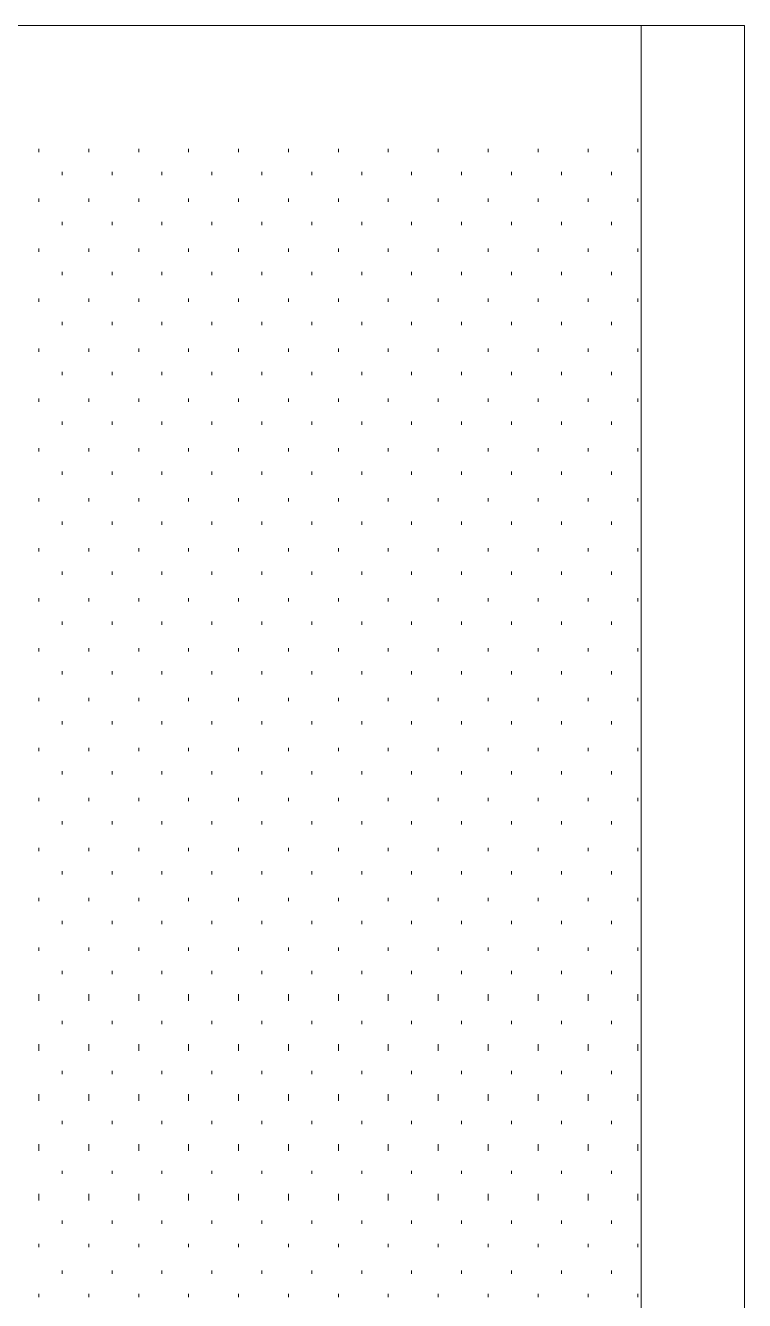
# Model space of a CAD drawing. Header units: inches. Extents: x -6061 to 13621, y -296 to 7483.
# Drawn here: x -5636.62 to -5619.32, y -123.21 to -92.54 of the extents above; entities that cross this region are included whole.
import ezdxf

# ---------------------------------------------------------------- set-up
doc = ezdxf.new("R2010")
doc.units = ezdxf.units.IN
doc.header["$MEASUREMENT"] = 0
doc.layers.get('0').update_dxf_attribs({"linetype": 'CONTINUOUS'})

msp = doc.modelspace()

# ---------------------------------------------------------------- linework, layer by layer
at = {"color": 7, "linetype": 'Continuous', "lineweight": 18, "true_color": 0x000007}
for p, q in [((-5722.39596, -92.53575), (-5619.31949, -92.53575)), ((-5619.31949, -92.53575), (-5619.31949, -184.55973))]:
    msp.add_line(p, q, dxfattribs=at)
at = {"color": 7, "linetype": 'Continuous', "lineweight": 9, "true_color": 0x000007}
for p, q in [((-5621.8023, -92.53575), (-5657.84302, -92.53575)), ((-5621.8023, -92.53575), (-5619.31949, -92.53575)), ((-5621.8023, -184.55973), (-5621.8023, -92.53575)), ((-5621.8023, -92.53575), (-5621.8023, -95.01855)), ((-5619.31949, -184.55973), (-5619.31949, -92.53575)), ((-5621.8023, -184.55973), (-5621.8023, -95.01855))]:
    msp.add_line(p, q, dxfattribs=at)
at = {"color": 7, "linetype": 'Continuous', "lineweight": 9, "true_color": 0xffffff}
for p, q in [((-5636.29868, -95.57919), (-5636.29868, -95.4991)), ((-5635.09732, -95.57919), (-5635.09732, -95.4991)), ((-5633.89596, -95.57919), (-5633.89596, -95.4991)), ((-5632.69461, -95.57919), (-5632.69461, -95.4991)), ((-5631.49325, -95.57919), (-5631.49325, -95.4991)), ((-5630.29189, -95.57919), (-5630.29189, -95.4991)), ((-5629.09053, -95.57919), (-5629.09053, -95.4991)), ((-5627.88918, -95.57919), (-5627.88918, -95.4991)), ((-5626.68782, -95.57919), (-5626.68782, -95.4991)), ((-5625.48646, -95.57919), (-5625.48646, -95.4991)), ((-5624.2851, -95.57919), (-5624.2851, -95.4991)), ((-5623.08375, -95.57919), (-5623.08375, -95.4991)), ((-5621.88239, -95.57919), (-5621.88239, -95.4991)), ((-5635.73805, -96.13982), (-5635.73805, -96.05973)), ((-5634.53669, -96.13982), (-5634.53669, -96.05973)), ((-5633.33533, -96.13982), (-5633.33533, -96.05973)), ((-5632.13397, -96.13982), (-5632.13397, -96.05973)), ((-5630.93262, -96.13982), (-5630.93262, -96.05973)), ((-5629.73126, -96.13982), (-5629.73126, -96.05973)), ((-5628.5299, -96.13982), (-5628.5299, -96.05973)), ((-5627.32854, -96.13982), (-5627.32854, -96.05973)), ((-5626.12719, -96.13982), (-5626.12719, -96.05973)), ((-5624.92583, -96.13982), (-5624.92583, -96.05973)), ((-5623.72447, -96.13982), (-5623.72447, -96.05973)), ((-5622.52311, -96.13982), (-5622.52311, -96.05973)), ((-5636.29868, -96.78054), (-5636.29868, -96.70045)), ((-5635.09732, -96.78054), (-5635.09732, -96.70045)), ((-5633.89596, -96.78054), (-5633.89596, -96.70045)), ((-5632.69461, -96.78054), (-5632.69461, -96.70045)), ((-5631.49325, -96.78054), (-5631.49325, -96.70045)), ((-5630.29189, -96.78054), (-5630.29189, -96.70045)), ((-5629.09053, -96.78054), (-5629.09053, -96.70045)), ((-5627.88918, -96.78054), (-5627.88918, -96.70045)), ((-5626.68782, -96.78054), (-5626.68782, -96.70045)), ((-5625.48646, -96.78054), (-5625.48646, -96.70045)), ((-5624.2851, -96.78054), (-5624.2851, -96.70045)), ((-5623.08375, -96.78054), (-5623.08375, -96.70045)), ((-5621.88239, -96.78054), (-5621.88239, -96.70045)), ((-5635.73805, -97.34118), (-5635.73805, -97.26109)), ((-5634.53669, -97.34118), (-5634.53669, -97.26109)), ((-5633.33533, -97.34118), (-5633.33533, -97.26109)), ((-5632.13397, -97.34118), (-5632.13397, -97.26109)), ((-5630.93262, -97.34118), (-5630.93262, -97.26109)), ((-5629.73126, -97.34118), (-5629.73126, -97.26109)), ((-5628.5299, -97.34118), (-5628.5299, -97.26109)), ((-5627.32854, -97.34118), (-5627.32854, -97.26109)), ((-5626.12719, -97.34118), (-5626.12719, -97.26109)), ((-5624.92583, -97.34118), (-5624.92583, -97.26109)), ((-5623.72447, -97.34118), (-5623.72447, -97.26109)), ((-5622.52311, -97.34118), (-5622.52311, -97.26109)), ((-5636.29868, -97.9819), (-5636.29868, -97.90181)), ((-5635.09732, -97.9819), (-5635.09732, -97.90181)), ((-5633.89596, -97.9819), (-5633.89596, -97.90181)), ((-5632.69461, -97.9819), (-5632.69461, -97.90181)), ((-5631.49325, -97.9819), (-5631.49325, -97.90181)), ((-5630.29189, -97.9819), (-5630.29189, -97.90181)), ((-5629.09053, -97.9819), (-5629.09053, -97.90181)), ((-5627.88918, -97.9819), (-5627.88918, -97.90181)), ((-5626.68782, -97.9819), (-5626.68782, -97.90181)), ((-5625.48646, -97.9819), (-5625.48646, -97.90181)), ((-5624.2851, -97.9819), (-5624.2851, -97.90181)), ((-5623.08375, -97.9819), (-5623.08375, -97.90181)), ((-5621.88239, -97.9819), (-5621.88239, -97.90181)), ((-5635.73805, -98.54253), (-5635.73805, -98.46244)), ((-5634.53669, -98.54253), (-5634.53669, -98.46244)), ((-5633.33533, -98.54253), (-5633.33533, -98.46244)), ((-5632.13397, -98.54253), (-5632.13397, -98.46244)), ((-5630.93262, -98.54253), (-5630.93262, -98.46244)), ((-5629.73126, -98.54253), (-5629.73126, -98.46244)), ((-5628.5299, -98.54253), (-5628.5299, -98.46244)), ((-5627.32854, -98.54253), (-5627.32854, -98.46244)), ((-5626.12719, -98.54253), (-5626.12719, -98.46244)), ((-5624.92583, -98.54253), (-5624.92583, -98.46244)), ((-5623.72447, -98.54253), (-5623.72447, -98.46244)), ((-5622.52311, -98.54253), (-5622.52311, -98.46244)), ((-5636.29868, -99.18326), (-5636.29868, -99.10317)), ((-5635.09732, -99.18326), (-5635.09732, -99.10317)), ((-5633.89596, -99.18326), (-5633.89596, -99.10317)), ((-5632.69461, -99.18326), (-5632.69461, -99.10317)), ((-5631.49325, -99.18326), (-5631.49325, -99.10317)), ((-5630.29189, -99.18326), (-5630.29189, -99.10317)), ((-5629.09053, -99.18326), (-5629.09053, -99.10317)), ((-5627.88918, -99.18326), (-5627.88918, -99.10317)), ((-5626.68782, -99.18326), (-5626.68782, -99.10317)), ((-5625.48646, -99.18326), (-5625.48646, -99.10317)), ((-5624.2851, -99.18326), (-5624.2851, -99.10317)), ((-5623.08375, -99.18326), (-5623.08375, -99.10317)), ((-5621.88239, -99.18326), (-5621.88239, -99.10317)), ((-5635.73805, -99.74389), (-5635.73805, -99.6638)), ((-5634.53669, -99.74389), (-5634.53669, -99.6638)), ((-5633.33533, -99.74389), (-5633.33533, -99.6638)), ((-5632.13397, -99.74389), (-5632.13397, -99.6638)), ((-5630.93262, -99.74389), (-5630.93262, -99.6638)), ((-5629.73126, -99.74389), (-5629.73126, -99.6638)), ((-5628.5299, -99.74389), (-5628.5299, -99.6638)), ((-5627.32854, -99.74389), (-5627.32854, -99.6638)), ((-5626.12719, -99.74389), (-5626.12719, -99.6638)), ((-5624.92583, -99.74389), (-5624.92583, -99.6638)), ((-5623.72447, -99.74389), (-5623.72447, -99.6638)), ((-5622.52311, -99.74389), (-5622.52311, -99.6638)), ((-5636.29868, -100.38462), (-5636.29868, -100.30453)), ((-5635.09732, -100.38462), (-5635.09732, -100.30453)), ((-5633.89596, -100.38462), (-5633.89596, -100.30453)), ((-5632.69461, -100.38462), (-5632.69461, -100.30453)), ((-5631.49325, -100.38462), (-5631.49325, -100.30453)), ((-5630.29189, -100.38462), (-5630.29189, -100.30453)), ((-5629.09053, -100.38462), (-5629.09053, -100.30453)), ((-5627.88918, -100.38462), (-5627.88918, -100.30453)), ((-5626.68782, -100.38462), (-5626.68782, -100.30453)), ((-5625.48646, -100.38462), (-5625.48646, -100.30453)), ((-5624.2851, -100.38462), (-5624.2851, -100.30453)), ((-5623.08375, -100.38462), (-5623.08375, -100.30453)), ((-5621.88239, -100.38462), (-5621.88239, -100.30453)), ((-5635.73805, -100.94525), (-5635.73805, -100.86516)), ((-5634.53669, -100.94525), (-5634.53669, -100.86516)), ((-5633.33533, -100.94525), (-5633.33533, -100.86516)), ((-5632.13397, -100.94525), (-5632.13397, -100.86516)), ((-5630.93262, -100.94525), (-5630.93262, -100.86516)), ((-5629.73126, -100.94525), (-5629.73126, -100.86516)), ((-5628.5299, -100.94525), (-5628.5299, -100.86516)), ((-5627.32854, -100.94525), (-5627.32854, -100.86516)), ((-5626.12719, -100.94525), (-5626.12719, -100.86516)), ((-5624.92583, -100.94525), (-5624.92583, -100.86516)), ((-5623.72447, -100.94525), (-5623.72447, -100.86516)), ((-5622.52311, -100.94525), (-5622.52311, -100.86516)), ((-5636.29868, -101.58597), (-5636.29868, -101.50588)), ((-5635.09732, -101.58597), (-5635.09732, -101.50588)), ((-5633.89596, -101.58597), (-5633.89596, -101.50588)), ((-5632.69461, -101.58597), (-5632.69461, -101.50588)), ((-5631.49325, -101.58597), (-5631.49325, -101.50588)), ((-5630.29189, -101.58597), (-5630.29189, -101.50588)), ((-5629.09053, -101.58597), (-5629.09053, -101.50588)), ((-5627.88918, -101.58597), (-5627.88918, -101.50588)), ((-5626.68782, -101.58597), (-5626.68782, -101.50588)), ((-5625.48646, -101.58597), (-5625.48646, -101.50588)), ((-5624.2851, -101.58597), (-5624.2851, -101.50588)), ((-5623.08375, -101.58597), (-5623.08375, -101.50588)), ((-5621.88239, -101.58597), (-5621.88239, -101.50588)), ((-5635.73805, -102.14661), (-5635.73805, -102.06652)), ((-5634.53669, -102.14661), (-5634.53669, -102.06652)), ((-5633.33533, -102.14661), (-5633.33533, -102.06652)), ((-5632.13397, -102.14661), (-5632.13397, -102.06652)), ((-5630.93262, -102.14661), (-5630.93262, -102.06652)), ((-5629.73126, -102.14661), (-5629.73126, -102.06652)), ((-5628.5299, -102.14661), (-5628.5299, -102.06652)), ((-5627.32854, -102.14661), (-5627.32854, -102.06652)), ((-5626.12719, -102.14661), (-5626.12719, -102.06652)), ((-5624.92583, -102.14661), (-5624.92583, -102.06652)), ((-5623.72447, -102.14661), (-5623.72447, -102.06652)), ((-5622.52311, -102.14661), (-5622.52311, -102.06652)), ((-5636.29868, -102.78733), (-5636.29868, -102.70724)), ((-5635.09732, -102.78733), (-5635.09732, -102.70724)), ((-5633.89596, -102.78733), (-5633.89596, -102.70724)), ((-5632.69461, -102.78733), (-5632.69461, -102.70724)), ((-5631.49325, -102.78733), (-5631.49325, -102.70724)), ((-5630.29189, -102.78733), (-5630.29189, -102.70724)), ((-5629.09053, -102.78733), (-5629.09053, -102.70724)), ((-5627.88918, -102.78733), (-5627.88918, -102.70724)), ((-5626.68782, -102.78733), (-5626.68782, -102.70724)), ((-5625.48646, -102.78733), (-5625.48646, -102.70724)), ((-5624.2851, -102.78733), (-5624.2851, -102.70724)), ((-5623.08375, -102.78733), (-5623.08375, -102.70724)), ((-5621.88239, -102.78733), (-5621.88239, -102.70724)), ((-5635.73805, -103.34796), (-5635.73805, -103.26787)), ((-5634.53669, -103.34796), (-5634.53669, -103.26787)), ((-5633.33533, -103.34796), (-5633.33533, -103.26787)), ((-5632.13397, -103.34796), (-5632.13397, -103.26787)), ((-5630.93262, -103.34796), (-5630.93262, -103.26787)), ((-5629.73126, -103.34796), (-5629.73126, -103.26787)), ((-5628.5299, -103.34796), (-5628.5299, -103.26787)), ((-5627.32854, -103.34796), (-5627.32854, -103.26787)), ((-5626.12719, -103.34796), (-5626.12719, -103.26787)), ((-5624.92583, -103.34796), (-5624.92583, -103.26787)), ((-5623.72447, -103.34796), (-5623.72447, -103.26787)), ((-5622.52311, -103.34796), (-5622.52311, -103.26787)), ((-5636.29868, -103.98869), (-5636.29868, -103.9086)), ((-5635.09732, -103.98869), (-5635.09732, -103.9086)), ((-5633.89596, -103.98869), (-5633.89596, -103.9086)), ((-5632.69461, -103.98869), (-5632.69461, -103.9086)), ((-5631.49325, -103.98869), (-5631.49325, -103.9086)), ((-5630.29189, -103.98869), (-5630.29189, -103.9086)), ((-5629.09053, -103.98869), (-5629.09053, -103.9086)), ((-5627.88918, -103.98869), (-5627.88918, -103.9086)), ((-5626.68782, -103.98869), (-5626.68782, -103.9086)), ((-5625.48646, -103.98869), (-5625.48646, -103.9086)), ((-5624.2851, -103.98869), (-5624.2851, -103.9086)), ((-5623.08375, -103.98869), (-5623.08375, -103.9086)), ((-5621.88239, -103.98869), (-5621.88239, -103.9086)), ((-5635.73805, -104.54932), (-5635.73805, -104.46923)), ((-5634.53669, -104.54932), (-5634.53669, -104.46923)), ((-5633.33533, -104.54932), (-5633.33533, -104.46923)), ((-5632.13397, -104.54932), (-5632.13397, -104.46923)), ((-5630.93262, -104.54932), (-5630.93262, -104.46923)), ((-5629.73126, -104.54932), (-5629.73126, -104.46923)), ((-5628.5299, -104.54932), (-5628.5299, -104.46923)), ((-5627.32854, -104.54932), (-5627.32854, -104.46923)), ((-5626.12719, -104.54932), (-5626.12719, -104.46923)), ((-5624.92583, -104.54932), (-5624.92583, -104.46923)), ((-5623.72447, -104.54932), (-5623.72447, -104.46923)), ((-5622.52311, -104.54932), (-5622.52311, -104.46923)), ((-5636.29868, -105.19005), (-5636.29868, -105.10995)), ((-5635.09732, -105.19005), (-5635.09732, -105.10995)), ((-5633.89596, -105.19005), (-5633.89596, -105.10995)), ((-5632.69461, -105.19005), (-5632.69461, -105.10995)), ((-5631.49325, -105.19005), (-5631.49325, -105.10995)), ((-5630.29189, -105.19005), (-5630.29189, -105.10995)), ((-5629.09053, -105.19005), (-5629.09053, -105.10995)), ((-5627.88918, -105.19005), (-5627.88918, -105.10995)), ((-5626.68782, -105.19005), (-5626.68782, -105.10995)), ((-5625.48646, -105.19005), (-5625.48646, -105.10995)), ((-5624.2851, -105.19005), (-5624.2851, -105.10995)), ((-5623.08375, -105.19005), (-5623.08375, -105.10995)), ((-5621.88239, -105.19005), (-5621.88239, -105.10995)), ((-5635.73805, -105.75068), (-5635.73805, -105.67059)), ((-5634.53669, -105.75068), (-5634.53669, -105.67059)), ((-5633.33533, -105.75068), (-5633.33533, -105.67059)), ((-5632.13397, -105.75068), (-5632.13397, -105.67059)), ((-5630.93262, -105.75068), (-5630.93262, -105.67059)), ((-5629.73126, -105.75068), (-5629.73126, -105.67059)), ((-5628.5299, -105.75068), (-5628.5299, -105.67059)), ((-5627.32854, -105.75068), (-5627.32854, -105.67059)), ((-5626.12719, -105.75068), (-5626.12719, -105.67059)), ((-5624.92583, -105.75068), (-5624.92583, -105.67059)), ((-5623.72447, -105.75068), (-5623.72447, -105.67059)), ((-5622.52311, -105.75068), (-5622.52311, -105.67059)), ((-5636.29868, -106.3914), (-5636.29868, -106.31131)), ((-5635.09732, -106.3914), (-5635.09732, -106.31131)), ((-5633.89596, -106.3914), (-5633.89596, -106.31131)), ((-5632.69461, -106.3914), (-5632.69461, -106.31131)), ((-5631.49325, -106.3914), (-5631.49325, -106.31131)), ((-5630.29189, -106.3914), (-5630.29189, -106.31131)), ((-5629.09053, -106.3914), (-5629.09053, -106.31131)), ((-5627.88918, -106.3914), (-5627.88918, -106.31131)), ((-5626.68782, -106.3914), (-5626.68782, -106.31131)), ((-5625.48646, -106.3914), (-5625.48646, -106.31131)), ((-5624.2851, -106.3914), (-5624.2851, -106.31131)), ((-5623.08375, -106.3914), (-5623.08375, -106.31131)), ((-5621.88239, -106.3914), (-5621.88239, -106.31131)), ((-5635.73805, -106.95204), (-5635.73805, -106.87195)), ((-5634.53669, -106.95204), (-5634.53669, -106.87195)), ((-5633.33533, -106.95204), (-5633.33533, -106.87195)), ((-5632.13397, -106.95204), (-5632.13397, -106.87195)), ((-5630.93262, -106.95204), (-5630.93262, -106.87195)), ((-5629.73126, -106.95204), (-5629.73126, -106.87195)), ((-5628.5299, -106.95204), (-5628.5299, -106.87195)), ((-5627.32854, -106.95204), (-5627.32854, -106.87195)), ((-5626.12719, -106.95204), (-5626.12719, -106.87195)), ((-5624.92583, -106.95204), (-5624.92583, -106.87195)), ((-5623.72447, -106.95204), (-5623.72447, -106.87195)), ((-5622.52311, -106.95204), (-5622.52311, -106.87195)), ((-5636.29868, -107.59276), (-5636.29868, -107.51267)), ((-5635.09732, -107.59276), (-5635.09732, -107.51267)), ((-5633.89596, -107.59276), (-5633.89596, -107.51267)), ((-5632.69461, -107.59276), (-5632.69461, -107.51267)), ((-5631.49325, -107.59276), (-5631.49325, -107.51267)), ((-5630.29189, -107.59276), (-5630.29189, -107.51267)), ((-5629.09053, -107.59276), (-5629.09053, -107.51267)), ((-5627.88918, -107.59276), (-5627.88918, -107.51267)), ((-5626.68782, -107.59276), (-5626.68782, -107.51267)), ((-5625.48646, -107.59276), (-5625.48646, -107.51267)), ((-5624.2851, -107.59276), (-5624.2851, -107.51267)), ((-5623.08375, -107.59276), (-5623.08375, -107.51267)), ((-5621.88239, -107.59276), (-5621.88239, -107.51267)), ((-5635.73805, -108.15339), (-5635.73805, -108.0733)), ((-5634.53669, -108.15339), (-5634.53669, -108.0733)), ((-5633.33533, -108.15339), (-5633.33533, -108.0733)), ((-5632.13397, -108.15339), (-5632.13397, -108.0733)), ((-5630.93262, -108.15339), (-5630.93262, -108.0733)), ((-5629.73126, -108.15339), (-5629.73126, -108.0733)), ((-5628.5299, -108.15339), (-5628.5299, -108.0733)), ((-5627.32854, -108.15339), (-5627.32854, -108.0733)), ((-5626.12719, -108.15339), (-5626.12719, -108.0733)), ((-5624.92583, -108.15339), (-5624.92583, -108.0733)), ((-5623.72447, -108.15339), (-5623.72447, -108.0733)), ((-5622.52311, -108.15339), (-5622.52311, -108.0733)), ((-5636.29868, -108.79412), (-5636.29868, -108.71403)), ((-5635.09732, -108.79412), (-5635.09732, -108.71403)), ((-5633.89596, -108.79412), (-5633.89596, -108.71403)), ((-5632.69461, -108.79412), (-5632.69461, -108.71403)), ((-5631.49325, -108.79412), (-5631.49325, -108.71403)), ((-5630.29189, -108.79412), (-5630.29189, -108.71403)), ((-5629.09053, -108.79412), (-5629.09053, -108.71403)), ((-5627.88918, -108.79412), (-5627.88918, -108.71403)), ((-5626.68782, -108.79412), (-5626.68782, -108.71403)), ((-5625.48646, -108.79412), (-5625.48646, -108.71403)), ((-5624.2851, -108.79412), (-5624.2851, -108.71403)), ((-5623.08375, -108.79412), (-5623.08375, -108.71403)), ((-5621.88239, -108.79412), (-5621.88239, -108.71403)), ((-5635.73805, -109.35475), (-5635.73805, -109.27466)), ((-5634.53669, -109.35475), (-5634.53669, -109.27466)), ((-5633.33533, -109.35475), (-5633.33533, -109.27466)), ((-5632.13397, -109.35475), (-5632.13397, -109.27466)), ((-5630.93262, -109.35475), (-5630.93262, -109.27466)), ((-5629.73126, -109.35475), (-5629.73126, -109.27466)), ((-5628.5299, -109.35475), (-5628.5299, -109.27466)), ((-5627.32854, -109.35475), (-5627.32854, -109.27466)), ((-5626.12719, -109.35475), (-5626.12719, -109.27466)), ((-5624.92583, -109.35475), (-5624.92583, -109.27466)), ((-5623.72447, -109.35475), (-5623.72447, -109.27466)), ((-5622.52311, -109.35475), (-5622.52311, -109.27466)), ((-5636.29868, -109.99548), (-5636.29868, -109.91538)), ((-5635.09732, -109.99548), (-5635.09732, -109.91538)), ((-5633.89596, -109.99548), (-5633.89596, -109.91538)), ((-5632.69461, -109.99548), (-5632.69461, -109.91538)), ((-5631.49325, -109.99548), (-5631.49325, -109.91538)), ((-5630.29189, -109.99548), (-5630.29189, -109.91538)), ((-5629.09053, -109.99548), (-5629.09053, -109.91538)), ((-5627.88918, -109.99548), (-5627.88918, -109.91538)), ((-5626.68782, -109.99548), (-5626.68782, -109.91538)), ((-5625.48646, -109.99548), (-5625.48646, -109.91538)), ((-5624.2851, -109.99548), (-5624.2851, -109.91538)), ((-5623.08375, -109.99548), (-5623.08375, -109.91538)), ((-5621.88239, -109.99548), (-5621.88239, -109.91538)), ((-5635.73805, -110.55611), (-5635.73805, -110.47602)), ((-5634.53669, -110.55611), (-5634.53669, -110.47602)), ((-5633.33533, -110.55611), (-5633.33533, -110.47602)), ((-5632.13397, -110.55611), (-5632.13397, -110.47602)), ((-5630.93262, -110.55611), (-5630.93262, -110.47602)), ((-5629.73126, -110.55611), (-5629.73126, -110.47602)), ((-5628.5299, -110.55611), (-5628.5299, -110.47602)), ((-5627.32854, -110.55611), (-5627.32854, -110.47602)), ((-5626.12719, -110.55611), (-5626.12719, -110.47602)), ((-5624.92583, -110.55611), (-5624.92583, -110.47602)), ((-5623.72447, -110.55611), (-5623.72447, -110.47602)), ((-5622.52311, -110.55611), (-5622.52311, -110.47602)), ((-5636.29868, -111.19683), (-5636.29868, -111.11674)), ((-5635.09732, -111.19683), (-5635.09732, -111.11674)), ((-5633.89596, -111.19683), (-5633.89596, -111.11674)), ((-5632.69461, -111.19683), (-5632.69461, -111.11674)), ((-5631.49325, -111.19683), (-5631.49325, -111.11674)), ((-5630.29189, -111.19683), (-5630.29189, -111.11674)), ((-5629.09053, -111.19683), (-5629.09053, -111.11674)), ((-5627.88918, -111.19683), (-5627.88918, -111.11674)), ((-5626.68782, -111.19683), (-5626.68782, -111.11674)), ((-5625.48646, -111.19683), (-5625.48646, -111.11674)), ((-5624.2851, -111.19683), (-5624.2851, -111.11674)), ((-5623.08375, -111.19683), (-5623.08375, -111.11674)), ((-5621.88239, -111.19683), (-5621.88239, -111.11674)), ((-5635.73805, -111.75747), (-5635.73805, -111.67738)), ((-5634.53669, -111.75747), (-5634.53669, -111.67738)), ((-5633.33533, -111.75747), (-5633.33533, -111.67738)), ((-5632.13397, -111.75747), (-5632.13397, -111.67738)), ((-5630.93262, -111.75747), (-5630.93262, -111.67738)), ((-5629.73126, -111.75747), (-5629.73126, -111.67738)), ((-5628.5299, -111.75747), (-5628.5299, -111.67738)), ((-5627.32854, -111.75747), (-5627.32854, -111.67738)), ((-5626.12719, -111.75747), (-5626.12719, -111.67738)), ((-5624.92583, -111.75747), (-5624.92583, -111.67738)), ((-5623.72447, -111.75747), (-5623.72447, -111.67738)), ((-5622.52311, -111.75747), (-5622.52311, -111.67738)), ((-5636.29868, -112.39819), (-5636.29868, -112.3181)), ((-5635.09732, -112.39819), (-5635.09732, -112.3181)), ((-5633.89596, -112.39819), (-5633.89596, -112.3181)), ((-5632.69461, -112.39819), (-5632.69461, -112.3181)), ((-5631.49325, -112.39819), (-5631.49325, -112.3181)), ((-5630.29189, -112.39819), (-5630.29189, -112.3181)), ((-5629.09053, -112.39819), (-5629.09053, -112.3181)), ((-5627.88918, -112.39819), (-5627.88918, -112.3181)), ((-5626.68782, -112.39819), (-5626.68782, -112.3181)), ((-5625.48646, -112.39819), (-5625.48646, -112.3181)), ((-5624.2851, -112.39819), (-5624.2851, -112.3181)), ((-5623.08375, -112.39819), (-5623.08375, -112.3181)), ((-5621.88239, -112.39819), (-5621.88239, -112.3181)), ((-5635.73805, -112.95882), (-5635.73805, -112.87873)), ((-5634.53669, -112.95882), (-5634.53669, -112.87873)), ((-5633.33533, -112.95882), (-5633.33533, -112.87873)), ((-5632.13397, -112.95882), (-5632.13397, -112.87873)), ((-5630.93262, -112.95882), (-5630.93262, -112.87873)), ((-5629.73126, -112.95882), (-5629.73126, -112.87873)), ((-5628.5299, -112.95882), (-5628.5299, -112.87873)), ((-5627.32854, -112.95882), (-5627.32854, -112.87873)), ((-5626.12719, -112.95882), (-5626.12719, -112.87873)), ((-5624.92583, -112.95882), (-5624.92583, -112.87873)), ((-5623.72447, -112.95882), (-5623.72447, -112.87873)), ((-5622.52311, -112.95882), (-5622.52311, -112.87873)), ((-5636.29868, -113.59955), (-5636.29868, -113.51946)), ((-5635.09732, -113.59955), (-5635.09732, -113.51946)), ((-5633.89596, -113.59955), (-5633.89596, -113.51946)), ((-5632.69461, -113.59955), (-5632.69461, -113.51946)), ((-5631.49325, -113.59955), (-5631.49325, -113.51946)), ((-5630.29189, -113.59955), (-5630.29189, -113.51946)), ((-5629.09053, -113.59955), (-5629.09053, -113.51946)), ((-5627.88918, -113.59955), (-5627.88918, -113.51946)), ((-5626.68782, -113.59955), (-5626.68782, -113.51946)), ((-5625.48646, -113.59955), (-5625.48646, -113.51946)), ((-5624.2851, -113.59955), (-5624.2851, -113.51946)), ((-5623.08375, -113.59955), (-5623.08375, -113.51946)), ((-5621.88239, -113.59955), (-5621.88239, -113.51946)), ((-5635.73805, -114.16018), (-5635.73805, -114.08009)), ((-5634.53669, -114.16018), (-5634.53669, -114.08009)), ((-5633.33533, -114.16018), (-5633.33533, -114.08009)), ((-5632.13397, -114.16018), (-5632.13397, -114.08009)), ((-5630.93262, -114.16018), (-5630.93262, -114.08009)), ((-5629.73126, -114.16018), (-5629.73126, -114.08009)), ((-5628.5299, -114.16018), (-5628.5299, -114.08009)), ((-5627.32854, -114.16018), (-5627.32854, -114.08009)), ((-5626.12719, -114.16018), (-5626.12719, -114.08009)), ((-5624.92583, -114.16018), (-5624.92583, -114.08009)), ((-5623.72447, -114.16018), (-5623.72447, -114.08009)), ((-5622.52311, -114.16018), (-5622.52311, -114.08009)), ((-5636.29868, -114.80091), (-5636.29868, -114.72081)), ((-5635.09732, -114.80091), (-5635.09732, -114.72081)), ((-5633.89596, -114.80091), (-5633.89596, -114.72081)), ((-5632.69461, -114.80091), (-5632.69461, -114.72081)), ((-5631.49325, -114.80091), (-5631.49325, -114.72081)), ((-5630.29189, -114.80091), (-5630.29189, -114.72081)), ((-5629.09053, -114.80091), (-5629.09053, -114.72081)), ((-5627.88918, -114.80091), (-5627.88918, -114.72081)), ((-5626.68782, -114.80091), (-5626.68782, -114.72081)), ((-5625.48646, -114.80091), (-5625.48646, -114.72081)), ((-5624.2851, -114.80091), (-5624.2851, -114.72081)), ((-5623.08375, -114.80091), (-5623.08375, -114.72081)), ((-5621.88239, -114.80091), (-5621.88239, -114.72081)), ((-5635.73805, -115.36154), (-5635.73805, -115.28145)), ((-5634.53669, -115.36154), (-5634.53669, -115.28145)), ((-5633.33533, -115.36154), (-5633.33533, -115.28145)), ((-5632.13397, -115.36154), (-5632.13397, -115.28145)), ((-5630.93262, -115.36154), (-5630.93262, -115.28145)), ((-5629.73126, -115.36154), (-5629.73126, -115.28145)), ((-5628.5299, -115.36154), (-5628.5299, -115.28145)), ((-5627.32854, -115.36154), (-5627.32854, -115.28145)), ((-5626.12719, -115.36154), (-5626.12719, -115.28145)), ((-5624.92583, -115.36154), (-5624.92583, -115.28145)), ((-5623.72447, -115.36154), (-5623.72447, -115.28145)), ((-5622.52311, -115.36154), (-5622.52311, -115.28145)), ((-5636.29868, -116.00226), (-5636.29868, -115.84208)), ((-5635.09732, -116.00226), (-5635.09732, -115.84208)), ((-5633.89596, -116.00226), (-5633.89596, -115.84208)), ((-5632.69461, -116.00226), (-5632.69461, -115.84208)), ((-5631.49325, -116.00226), (-5631.49325, -115.84208)), ((-5630.29189, -116.00226), (-5630.29189, -115.84208)), ((-5629.09053, -116.00226), (-5629.09053, -115.84208)), ((-5627.88918, -116.00226), (-5627.88918, -115.84208)), ((-5626.68782, -116.00226), (-5626.68782, -115.84208)), ((-5625.48646, -116.00226), (-5625.48646, -115.84208)), ((-5624.2851, -116.00226), (-5624.2851, -115.84208)), ((-5623.08375, -116.00226), (-5623.08375, -115.84208)), ((-5621.88239, -116.00226), (-5621.88239, -115.84208)), ((-5635.73805, -116.5629), (-5635.73805, -116.48281)), ((-5634.53669, -116.5629), (-5634.53669, -116.48281)), ((-5633.33533, -116.5629), (-5633.33533, -116.48281)), ((-5632.13397, -116.5629), (-5632.13397, -116.48281)), ((-5630.93262, -116.5629), (-5630.93262, -116.48281)), ((-5629.73126, -116.5629), (-5629.73126, -116.48281)), ((-5628.5299, -116.5629), (-5628.5299, -116.48281)), ((-5627.32854, -116.5629), (-5627.32854, -116.48281)), ((-5626.12719, -116.5629), (-5626.12719, -116.48281)), ((-5624.92583, -116.5629), (-5624.92583, -116.48281)), ((-5623.72447, -116.5629), (-5623.72447, -116.48281)), ((-5622.52311, -116.5629), (-5622.52311, -116.48281)), ((-5636.29868, -117.20362), (-5636.29868, -117.04344)), ((-5635.09732, -117.20362), (-5635.09732, -117.04344)), ((-5633.89596, -117.20362), (-5633.89596, -117.04344)), ((-5632.69461, -117.20362), (-5632.69461, -117.04344)), ((-5631.49325, -117.20362), (-5631.49325, -117.04344)), ((-5630.29189, -117.20362), (-5630.29189, -117.04344)), ((-5629.09053, -117.20362), (-5629.09053, -117.04344)), ((-5627.88918, -117.20362), (-5627.88918, -117.04344)), ((-5626.68782, -117.20362), (-5626.68782, -117.04344)), ((-5625.48646, -117.20362), (-5625.48646, -117.04344)), ((-5624.2851, -117.20362), (-5624.2851, -117.04344)), ((-5623.08375, -117.20362), (-5623.08375, -117.04344)), ((-5621.88239, -117.20362), (-5621.88239, -117.04344)), ((-5635.73805, -117.76425), (-5635.73805, -117.68416)), ((-5634.53669, -117.76425), (-5634.53669, -117.68416)), ((-5633.33533, -117.76425), (-5633.33533, -117.68416)), ((-5632.13397, -117.76425), (-5632.13397, -117.68416)), ((-5630.93262, -117.76425), (-5630.93262, -117.68416)), ((-5629.73126, -117.76425), (-5629.73126, -117.68416)), ((-5628.5299, -117.76425), (-5628.5299, -117.68416)), ((-5627.32854, -117.76425), (-5627.32854, -117.68416)), ((-5626.12719, -117.76425), (-5626.12719, -117.68416)), ((-5624.92583, -117.76425), (-5624.92583, -117.68416)), ((-5623.72447, -117.76425), (-5623.72447, -117.68416)), ((-5622.52311, -117.76425), (-5622.52311, -117.68416)), ((-5636.29868, -118.40498), (-5636.29868, -118.2448)), ((-5635.09732, -118.40498), (-5635.09732, -118.2448)), ((-5633.89596, -118.40498), (-5633.89596, -118.2448)), ((-5632.69461, -118.40498), (-5632.69461, -118.2448)), ((-5631.49325, -118.40498), (-5631.49325, -118.2448)), ((-5630.29189, -118.40498), (-5630.29189, -118.2448)), ((-5629.09053, -118.40498), (-5629.09053, -118.2448)), ((-5627.88918, -118.40498), (-5627.88918, -118.2448)), ((-5626.68782, -118.40498), (-5626.68782, -118.2448)), ((-5625.48646, -118.40498), (-5625.48646, -118.2448)), ((-5624.2851, -118.40498), (-5624.2851, -118.2448)), ((-5623.08375, -118.40498), (-5623.08375, -118.2448)), ((-5621.88239, -118.40498), (-5621.88239, -118.2448)), ((-5635.73805, -118.96561), (-5635.73805, -118.88552)), ((-5634.53669, -118.96561), (-5634.53669, -118.88552)), ((-5633.33533, -118.96561), (-5633.33533, -118.88552)), ((-5632.13397, -118.96561), (-5632.13397, -118.88552)), ((-5630.93262, -118.96561), (-5630.93262, -118.88552)), ((-5629.73126, -118.96561), (-5629.73126, -118.88552)), ((-5628.5299, -118.96561), (-5628.5299, -118.88552)), ((-5627.32854, -118.96561), (-5627.32854, -118.88552)), ((-5626.12719, -118.96561), (-5626.12719, -118.88552)), ((-5624.92583, -118.96561), (-5624.92583, -118.88552)), ((-5623.72447, -118.96561), (-5623.72447, -118.88552)), ((-5622.52311, -118.96561), (-5622.52311, -118.88552)), ((-5636.29868, -119.60634), (-5636.29868, -119.44615)), ((-5635.09732, -119.60634), (-5635.09732, -119.44615)), ((-5633.89596, -119.60634), (-5633.89596, -119.44615)), ((-5632.69461, -119.60634), (-5632.69461, -119.44615)), ((-5631.49325, -119.60634), (-5631.49325, -119.44615)), ((-5630.29189, -119.60634), (-5630.29189, -119.44615)), ((-5629.09053, -119.60634), (-5629.09053, -119.44615)), ((-5627.88918, -119.60634), (-5627.88918, -119.44615)), ((-5626.68782, -119.60634), (-5626.68782, -119.44615)), ((-5625.48646, -119.60634), (-5625.48646, -119.44615)), ((-5624.2851, -119.60634), (-5624.2851, -119.44615)), ((-5623.08375, -119.60634), (-5623.08375, -119.44615)), ((-5621.88239, -119.60634), (-5621.88239, -119.44615)), ((-5635.73805, -120.16697), (-5635.73805, -120.08688)), ((-5634.53669, -120.16697), (-5634.53669, -120.08688)), ((-5633.33533, -120.16697), (-5633.33533, -120.08688)), ((-5632.13397, -120.16697), (-5632.13397, -120.08688)), ((-5630.93262, -120.16697), (-5630.93262, -120.08688)), ((-5629.73126, -120.16697), (-5629.73126, -120.08688)), ((-5628.5299, -120.16697), (-5628.5299, -120.08688)), ((-5627.32854, -120.16697), (-5627.32854, -120.08688)), ((-5626.12719, -120.16697), (-5626.12719, -120.08688)), ((-5624.92583, -120.16697), (-5624.92583, -120.08688)), ((-5623.72447, -120.16697), (-5623.72447, -120.08688)), ((-5622.52311, -120.16697), (-5622.52311, -120.08688)), ((-5636.29868, -120.80769), (-5636.29868, -120.64751)), ((-5635.09732, -120.80769), (-5635.09732, -120.64751)), ((-5633.89596, -120.80769), (-5633.89596, -120.64751)), ((-5632.69461, -120.80769), (-5632.69461, -120.64751)), ((-5631.49325, -120.80769), (-5631.49325, -120.64751)), ((-5630.29189, -120.80769), (-5630.29189, -120.64751)), ((-5629.09053, -120.80769), (-5629.09053, -120.64751)), ((-5627.88918, -120.80769), (-5627.88918, -120.64751)), ((-5626.68782, -120.80769), (-5626.68782, -120.64751)), ((-5625.48646, -120.80769), (-5625.48646, -120.64751)), ((-5624.2851, -120.80769), (-5624.2851, -120.64751)), ((-5623.08375, -120.80769), (-5623.08375, -120.64751)), ((-5621.88239, -120.80769), (-5621.88239, -120.64751)), ((-5635.73805, -121.36833), (-5635.73805, -121.28824)), ((-5634.53669, -121.36833), (-5634.53669, -121.28824)), ((-5633.33533, -121.36833), (-5633.33533, -121.28824)), ((-5632.13397, -121.36833), (-5632.13397, -121.28824)), ((-5630.93262, -121.36833), (-5630.93262, -121.28824)), ((-5629.73126, -121.36833), (-5629.73126, -121.28824)), ((-5628.5299, -121.36833), (-5628.5299, -121.28824)), ((-5627.32854, -121.36833), (-5627.32854, -121.28824)), ((-5626.12719, -121.36833), (-5626.12719, -121.28824)), ((-5624.92583, -121.36833), (-5624.92583, -121.28824)), ((-5623.72447, -121.36833), (-5623.72447, -121.28824)), ((-5622.52311, -121.36833), (-5622.52311, -121.28824)), ((-5636.29868, -121.92896), (-5636.29868, -121.84887)), ((-5635.09732, -121.92896), (-5635.09732, -121.84887)), ((-5633.89596, -121.92896), (-5633.89596, -121.84887)), ((-5632.69461, -121.92896), (-5632.69461, -121.84887)), ((-5631.49325, -121.92896), (-5631.49325, -121.84887)), ((-5630.29189, -121.92896), (-5630.29189, -121.84887)), ((-5629.09053, -121.92896), (-5629.09053, -121.84887)), ((-5627.88918, -121.92896), (-5627.88918, -121.84887)), ((-5626.68782, -121.92896), (-5626.68782, -121.84887)), ((-5625.48646, -121.92896), (-5625.48646, -121.84887)), ((-5624.2851, -121.92896), (-5624.2851, -121.84887)), ((-5623.08375, -121.92896), (-5623.08375, -121.84887)), ((-5621.88239, -121.92896), (-5621.88239, -121.84887)), ((-5635.73805, -122.56968), (-5635.73805, -122.48959)), ((-5634.53669, -122.56968), (-5634.53669, -122.48959)), ((-5633.33533, -122.56968), (-5633.33533, -122.48959)), ((-5632.13397, -122.56968), (-5632.13397, -122.48959)), ((-5630.93262, -122.56968), (-5630.93262, -122.48959)), ((-5629.73126, -122.56968), (-5629.73126, -122.48959)), ((-5628.5299, -122.56968), (-5628.5299, -122.48959)), ((-5627.32854, -122.56968), (-5627.32854, -122.48959)), ((-5626.12719, -122.56968), (-5626.12719, -122.48959)), ((-5624.92583, -122.56968), (-5624.92583, -122.48959)), ((-5623.72447, -122.56968), (-5623.72447, -122.48959)), ((-5622.52311, -122.56968), (-5622.52311, -122.48959)), ((-5636.29868, -123.13032), (-5636.29868, -123.05023)), ((-5635.09732, -123.13032), (-5635.09732, -123.05023)), ((-5633.89596, -123.13032), (-5633.89596, -123.05023)), ((-5632.69461, -123.13032), (-5632.69461, -123.05023)), ((-5631.49325, -123.13032), (-5631.49325, -123.05023)), ((-5630.29189, -123.13032), (-5630.29189, -123.05023)), ((-5629.09053, -123.13032), (-5629.09053, -123.05023)), ((-5627.88918, -123.13032), (-5627.88918, -123.05023)), ((-5626.68782, -123.13032), (-5626.68782, -123.05023)), ((-5625.48646, -123.13032), (-5625.48646, -123.05023)), ((-5624.2851, -123.13032), (-5624.2851, -123.05023)), ((-5623.08375, -123.13032), (-5623.08375, -123.05023)), ((-5621.88239, -123.13032), (-5621.88239, -123.05023))]:
    msp.add_line(p, q, dxfattribs=at)

doc.saveas('drawing.dxf')
